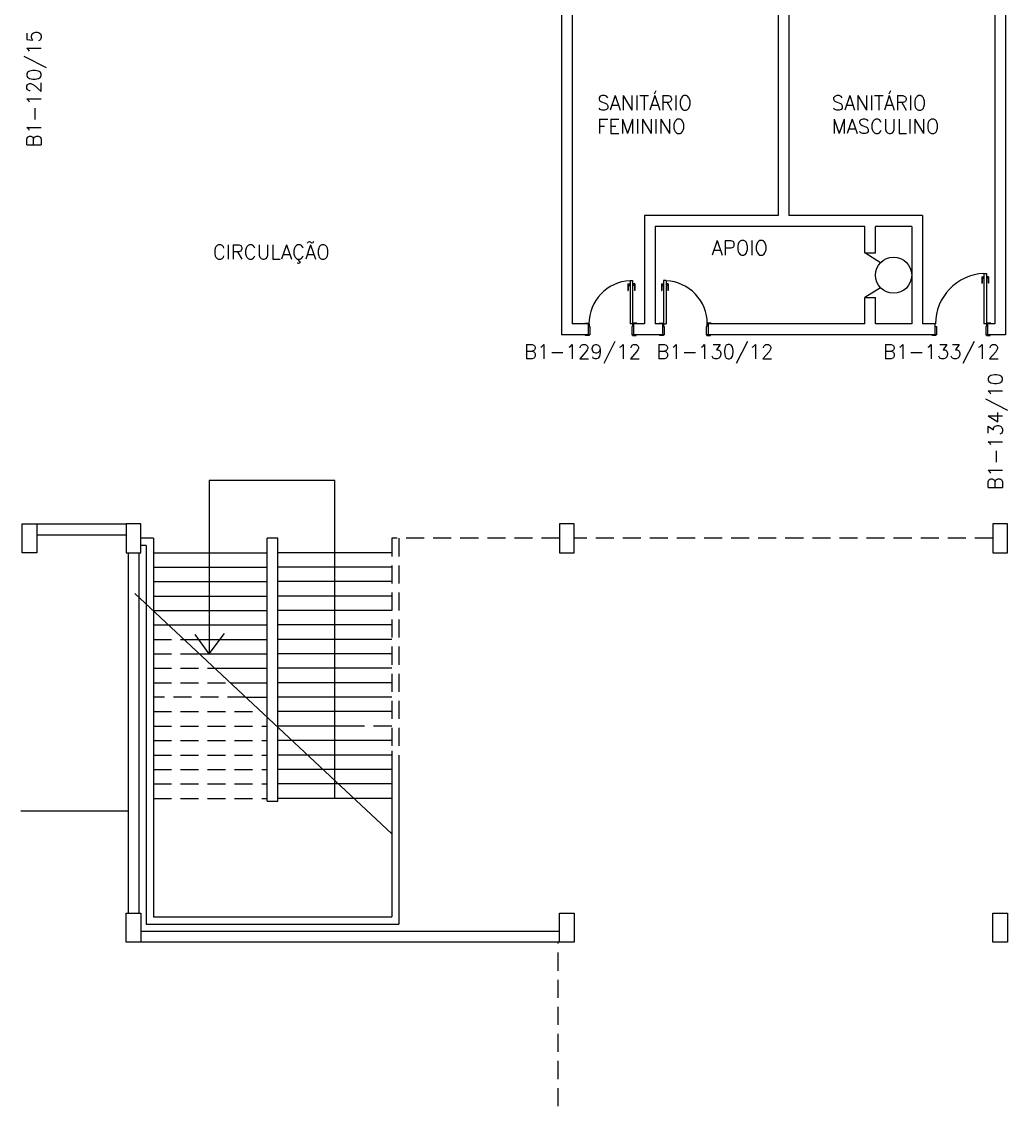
# Model space of a CAD drawing. Header units: millimetres. Extents: x 4436 to 4619, y 1272 to 1428.
# Drawn here: x 4558.57 to 4572.22, y 1331.21 to 1346.16 of the extents above; entities that cross this region are included whole.
import ezdxf

# ---------------------------------------------------------------- set-up
doc = ezdxf.new("R2010")
doc.units = ezdxf.units.MM
doc.linetypes.add('HIDDEN', pattern=[0.375, 0.25, -0.125])
for name, color, linetype in [('ALV', 2, 'Continuous'), ('ENDEREÇO', 2, 'Continuous'), ('ESTR', 3, 'Continuous'), ('MACANETA', 2, 'Continuous'), ('MARCO', 2, 'Continuous'), ('PISO', 1, 'Continuous'), ('PORTA', 2, 'Continuous'), ('PROJ', 1, 'HIDDEN'), ('TEXTO', 2, 'Continuous')]:
    doc.layers.add(name, color=color, linetype=linetype)
doc.styles.add('UNB1-100', font='simplex.shx', dxfattribs={"height": 0.2})

# ---------------------------------------------------------------- blocks, each defined once
blk = doc.blocks.new('DOOR70')
at = {"layer": 'MACANETA', "color": 1}
for p, q in [((-0.015, -0.565), (-0.01, -0.565)), ((-0.015, -0.655), (-0.015, -0.565)), ((-0.01, -0.655), (-0.01, -0.565)), ((0.08, -0.565), (0.075, -0.565)), ((0.075, -0.655), (0.075, -0.565)), ((0.08, -0.655), (0.08, -0.565)), ((-0.015, -0.655), (0.012, -0.655)), ((-0.01, -0.635), (0.012, -0.635)), ((0.012, -0.663), (0.012, -0.628)), ((0.012, -0.628), (0.015, -0.628)), ((0.012, -0.663), (0.015, -0.663)), ((0.053, -0.628), (0.05, -0.628)), ((0.053, -0.663), (0.05, -0.663)), ((0.053, -0.663), (0.053, -0.628)), ((0.075, -0.635), (0.053, -0.635)), ((0.08, -0.655), (0.053, -0.655))]:
    blk.add_line(p, q, dxfattribs=at)
at = {"layer": 'PORTA'}
for p, q in [((0.015, -0.7), (0.015, 0)), ((0.015, 0), (0.05, 0)), ((0.05, -0.7), (0.05, 0)), ((0.05, -0.7), (0.015, -0.7))]:
    blk.add_line(p, q, dxfattribs=at)
at = {"layer": 'PORTA', "color": 1}
blk.add_arc((0.02, 0), 0.7, 272.4563, 0, dxfattribs=at)
blk = doc.blocks.new('DOOR-60')
at = {"layer": 'MACANETA', "color": 1}
for p, q in [((-0.08, -0.555), (-0.08, -0.465)), ((-0.08, -0.465), (-0.075, -0.465)), ((-0.08, -0.555), (-0.053, -0.555)), ((-0.075, -0.555), (-0.075, -0.465)), ((-0.075, -0.535), (-0.053, -0.535)), ((-0.053, -0.528), (-0.05, -0.528)), ((-0.053, -0.563), (-0.053, -0.528)), ((-0.053, -0.563), (-0.05, -0.563)), ((-0.012, -0.528), (-0.015, -0.528)), ((-0.012, -0.563), (-0.015, -0.563)), ((-0.012, -0.563), (-0.012, -0.528)), ((0.01, -0.535), (-0.012, -0.535)), ((0.015, -0.555), (-0.012, -0.555)), ((0.01, -0.555), (0.01, -0.465)), ((0.015, -0.465), (0.01, -0.465)), ((0.015, -0.555), (0.015, -0.465))]:
    blk.add_line(p, q, dxfattribs=at)
at = {"layer": 'PORTA'}
for p, q in [((-0.05, -0.6), (-0.05, 0)), ((-0.015, 0), (-0.05, 0)), ((-0.015, -0.6), (-0.015, 0)), ((-0.05, -0.6), (-0.015, -0.6))]:
    blk.add_line(p, q, dxfattribs=at)
at = {"layer": 'PORTA', "color": 1}
blk.add_arc((-0.02, 0), 0.6, 180, 267.134, dxfattribs=at)
blk = doc.blocks.new('DOOR60')
at = {"layer": 'MACANETA', "color": 1}
for p, q in [((-0.015, -0.465), (-0.01, -0.465)), ((-0.015, -0.555), (-0.015, -0.465)), ((-0.015, -0.555), (0.012, -0.555)), ((-0.01, -0.555), (-0.01, -0.465)), ((-0.01, -0.535), (0.012, -0.535)), ((0.012, -0.563), (0.012, -0.528)), ((0.012, -0.528), (0.015, -0.528)), ((0.012, -0.563), (0.015, -0.563)), ((0.053, -0.528), (0.05, -0.528)), ((0.053, -0.563), (0.05, -0.563)), ((0.053, -0.563), (0.053, -0.528)), ((0.075, -0.535), (0.053, -0.535)), ((0.08, -0.555), (0.053, -0.555)), ((0.08, -0.465), (0.075, -0.465)), ((0.075, -0.555), (0.075, -0.465)), ((0.08, -0.555), (0.08, -0.465))]:
    blk.add_line(p, q, dxfattribs=at)
at = {"layer": 'PORTA'}
for p, q in [((0.015, -0.6), (0.015, 0)), ((0.015, 0), (0.05, 0)), ((0.05, -0.6), (0.05, 0)), ((0.05, -0.6), (0.015, -0.6))]:
    blk.add_line(p, q, dxfattribs=at)
at = {"layer": 'PORTA', "color": 1}
blk.add_arc((0.02, 0), 0.6, 272.866, 0, dxfattribs=at)

msp = doc.modelspace()

# ---------------------------------------------------------------- linework, layer by layer
at = {"layer": 'ALV'}
for p, q in [((4569.04875, 1347.68441), (4569.04875, 1343.47626)), ((4569.19875, 1347.68441), (4569.19875, 1343.47626)), ((4566.04917, 1346.30941), (4566.04917, 1341.82626)), ((4566.19917, 1346.30941), (4566.19917, 1341.97626)), ((4572.04917, 1346.30941), (4572.04917, 1341.97626)), ((4572.19917, 1346.30941), (4572.19917, 1341.82626)), ((4567.19917, 1343.47626), (4567.19917, 1341.97626)), ((4569.04875, 1343.47626), (4567.19917, 1343.47626)), ((4571.04917, 1343.47626), (4569.19875, 1343.47626)), ((4571.04917, 1343.47626), (4571.04917, 1341.97626)), ((4567.34917, 1343.32626), (4567.34917, 1341.97626)), ((4570.24917, 1343.32626), (4567.34917, 1343.32626)), ((4570.24917, 1342.96097), (4570.24917, 1343.32626)), ((4570.89917, 1343.32626), (4570.39917, 1343.32626)), ((4570.39917, 1342.96097), (4570.39917, 1343.32626)), ((4570.89917, 1343.32626), (4570.89917, 1341.97626)), ((4570.24917, 1342.96097), (4570.39917, 1342.96097)), ((4570.24917, 1342.34155), (4570.39917, 1342.34155)), ((4570.24917, 1341.97626), (4570.24917, 1342.34155)), ((4570.39917, 1341.97626), (4570.39917, 1342.34155)), ((4566.41917, 1341.97626), (4566.19917, 1341.97626)), ((4566.41917, 1341.97626), (4566.41917, 1341.82626)), ((4567.19917, 1341.97626), (4567.04917, 1341.97626)), ((4567.04917, 1341.97626), (4567.04917, 1341.82626)), ((4567.44917, 1341.97626), (4567.34917, 1341.97626)), ((4567.44917, 1341.97626), (4567.44917, 1341.82626)), ((4570.24917, 1341.97626), (4568.07917, 1341.97626)), ((4568.07917, 1341.97626), (4568.07917, 1341.82626)), ((4570.89917, 1341.97626), (4570.39917, 1341.97626)), ((4571.21917, 1341.97626), (4571.04917, 1341.97626)), ((4571.21917, 1341.97626), (4571.21917, 1341.82626)), ((4572.04917, 1341.97626), (4571.94917, 1341.97626)), ((4571.94917, 1341.97626), (4571.94917, 1341.82626)), ((4566.41917, 1341.82626), (4566.04917, 1341.82626)), ((4567.44917, 1341.82626), (4567.04917, 1341.82626)), ((4571.21917, 1341.82626), (4568.07917, 1341.82626)), ((4572.19917, 1341.82626), (4571.94917, 1341.82626)), ((4558.78441, 1339.20756), (4560.02392, 1339.20756)), ((4558.78441, 1339.05756), (4560.02392, 1339.05756)), ((4560.04892, 1338.80756), (4560.04892, 1333.81845)), ((4560.19892, 1338.80756), (4560.19892, 1333.81845)), ((4560.29892, 1338.90941), (4560.22392, 1338.90941)), ((4560.04892, 1335.23256), (4558.56441, 1335.23256)), ((4560.22392, 1333.56845), (4566.02417, 1333.56845)), ((4566.02417, 1333.41845), (4560.22392, 1333.41845))]:
    msp.add_line(p, q, dxfattribs=at)
at = {"layer": 'ALV', "color": 2}
for p, q in [((4570.46861, 1342.82418), (4570.24917, 1342.96097)), ((4570.46861, 1342.47835), (4570.24917, 1342.34155))]:
    msp.add_line(p, q, dxfattribs=at)
msp.add_circle((4570.64917, 1342.65126), 0.25, dxfattribs=at)
at = {"layer": 'ESTR'}
for points in [[(4558.78441, 1338.80756), (4558.58441, 1338.80756), (4558.58441, 1339.20756), (4558.78441, 1339.20756)], [(4560.02441, 1338.80756), (4560.22441, 1338.80756), (4560.22441, 1339.20756), (4560.02441, 1339.20756)], [(4566.02441, 1338.80756), (4566.22441, 1338.80756), (4566.22441, 1339.20756), (4566.02441, 1339.20756)], [(4572.02441, 1338.80756), (4572.22441, 1338.80756), (4572.22441, 1339.20756), (4572.02441, 1339.20756)], [(4560.02441, 1333.81845), (4560.22441, 1333.81845), (4560.22441, 1333.41845), (4560.02441, 1333.41845)], [(4566.02441, 1333.81845), (4566.22441, 1333.81845), (4566.22441, 1333.41845), (4566.02441, 1333.41845)], [(4572.02441, 1333.81845), (4572.22441, 1333.81845), (4572.22441, 1333.41845), (4572.02441, 1333.41845)]]:
    msp.add_lwpolyline(points, close=True, dxfattribs=at)
at = {"layer": 'MARCO'}
for p, q in [((4566.37417, 1341.97626), (4566.37417, 1341.98626)), ((4566.37417, 1341.98626), (4566.42417, 1341.98626)), ((4566.41917, 1341.97626), (4566.42417, 1341.97626)), ((4566.42417, 1341.98626), (4566.42417, 1341.97626)), ((4566.42417, 1341.97626), (4566.43417, 1341.97626)), ((4566.43417, 1341.97626), (4566.43417, 1341.94126)), ((4567.04417, 1341.97626), (4567.03417, 1341.97626)), ((4567.03417, 1341.97626), (4567.03417, 1341.94126)), ((4567.09417, 1341.98626), (4567.04417, 1341.98626)), ((4567.04417, 1341.98626), (4567.04417, 1341.97626)), ((4567.04917, 1341.97626), (4567.04417, 1341.97626)), ((4567.09417, 1341.97626), (4567.09417, 1341.98626)), ((4567.40417, 1341.97626), (4567.40417, 1341.98626)), ((4567.40417, 1341.98626), (4567.45417, 1341.98626)), ((4567.44917, 1341.97626), (4567.45417, 1341.97626)), ((4567.45417, 1341.98626), (4567.45417, 1341.97626)), ((4567.45417, 1341.97626), (4567.46417, 1341.97626)), ((4567.46417, 1341.97626), (4567.46417, 1341.94126)), ((4568.07417, 1341.97626), (4568.06417, 1341.97626)), ((4568.06417, 1341.97626), (4568.06417, 1341.94126)), ((4568.12417, 1341.98626), (4568.07417, 1341.98626)), ((4568.07417, 1341.98626), (4568.07417, 1341.97626)), ((4568.07917, 1341.97626), (4568.07417, 1341.97626)), ((4568.12417, 1341.97626), (4568.12417, 1341.98626)), ((4571.17417, 1341.97626), (4571.17417, 1341.98626)), ((4571.21917, 1341.97626), (4571.22417, 1341.97626)), ((4571.94417, 1341.97626), (4571.93417, 1341.97626)), ((4571.93417, 1341.97626), (4571.93417, 1341.94126)), ((4571.99417, 1341.98626), (4571.94417, 1341.98626)), ((4571.94417, 1341.98626), (4571.94417, 1341.97626)), ((4571.94917, 1341.97626), (4571.94417, 1341.97626)), ((4571.99417, 1341.97626), (4571.99417, 1341.98626)), ((4566.38417, 1341.81626), (4566.38417, 1341.82626)), ((4566.43417, 1341.81626), (4566.38417, 1341.81626)), ((4566.41917, 1341.82626), (4566.43417, 1341.82626)), ((4566.43417, 1341.94126), (4566.44417, 1341.94126)), ((4566.44417, 1341.82626), (4566.43417, 1341.82626)), ((4566.43417, 1341.82626), (4566.43417, 1341.81626)), ((4566.44417, 1341.94126), (4566.44417, 1341.82626)), ((4567.03417, 1341.94126), (4567.02417, 1341.94126)), ((4567.02417, 1341.94126), (4567.02417, 1341.82626)), ((4567.02417, 1341.82626), (4567.03417, 1341.82626)), ((4567.03417, 1341.82626), (4567.03417, 1341.81626)), ((4567.04917, 1341.82626), (4567.03417, 1341.82626)), ((4567.03417, 1341.81626), (4567.08417, 1341.81626)), ((4567.08417, 1341.81626), (4567.08417, 1341.82626)), ((4567.41417, 1341.81626), (4567.41417, 1341.82626)), ((4567.46417, 1341.81626), (4567.41417, 1341.81626)), ((4567.44917, 1341.82626), (4567.46417, 1341.82626)), ((4567.46417, 1341.94126), (4567.47417, 1341.94126)), ((4567.47417, 1341.82626), (4567.46417, 1341.82626)), ((4567.46417, 1341.82626), (4567.46417, 1341.81626)), ((4567.47417, 1341.94126), (4567.47417, 1341.82626)), ((4568.06417, 1341.94126), (4568.05417, 1341.94126)), ((4568.05417, 1341.94126), (4568.05417, 1341.82626)), ((4568.05417, 1341.82626), (4568.06417, 1341.82626)), ((4568.06417, 1341.82626), (4568.06417, 1341.81626)), ((4568.07917, 1341.82626), (4568.06417, 1341.82626)), ((4568.06417, 1341.81626), (4568.11417, 1341.81626)), ((4568.11417, 1341.81626), (4568.11417, 1341.82626)), ((4571.18417, 1341.81626), (4571.18417, 1341.82626)), ((4571.23417, 1341.81626), (4571.18417, 1341.81626)), ((4571.21917, 1341.82626), (4571.23417, 1341.82626)), ((4571.23417, 1341.94126), (4571.24417, 1341.94126)), ((4571.24417, 1341.82626), (4571.23417, 1341.82626)), ((4571.23417, 1341.82626), (4571.23417, 1341.81626)), ((4571.24417, 1341.94126), (4571.24417, 1341.82626)), ((4571.93417, 1341.94126), (4571.92417, 1341.94126)), ((4571.92417, 1341.94126), (4571.92417, 1341.82626)), ((4571.92417, 1341.82626), (4571.93417, 1341.82626)), ((4571.93417, 1341.82626), (4571.93417, 1341.81626)), ((4571.94917, 1341.82626), (4571.93417, 1341.82626)), ((4571.93417, 1341.81626), (4571.98417, 1341.81626)), ((4571.98417, 1341.81626), (4571.98417, 1341.82626))]:
    msp.add_line(p, q, dxfattribs=at)
at = {"layer": 'PISO', "color": 1}
for p, q in [((4562.91142, 1339.80941), (4561.17367, 1339.80941)), ((4561.17367, 1339.80941), (4561.17367, 1337.40941)), ((4562.91142, 1338.80941), (4562.91142, 1339.80941)), ((4560.39892, 1339.00941), (4560.22392, 1339.00941)), ((4560.39892, 1339.00941), (4560.39892, 1333.76845)), ((4561.97392, 1335.36845), (4561.97392, 1339.00941)), ((4562.12392, 1339.00941), (4561.97392, 1339.00941)), ((4562.12392, 1337.50713), (4562.12392, 1339.00941)), ((4560.29892, 1338.90941), (4560.29892, 1333.66845)), ((4560.39892, 1338.80941), (4561.97392, 1338.80941)), ((4563.69892, 1338.80941), (4562.12392, 1338.80941)), ((4562.91142, 1335.40941), (4562.91142, 1338.80941)), ((4560.39892, 1338.60941), (4561.97392, 1338.60941)), ((4563.69892, 1338.60941), (4562.12392, 1338.60941)), ((4560.39892, 1338.40941), (4561.97392, 1338.40941)), ((4563.69892, 1338.40941), (4562.12392, 1338.40941)), ((4560.1419, 1338.24443), (4563.69892, 1334.91769)), ((4560.39892, 1338.20941), (4561.97392, 1338.20941)), ((4563.69892, 1338.20941), (4562.12392, 1338.20941)), ((4560.39892, 1338.00941), (4561.97392, 1338.00941)), ((4563.69892, 1338.00941), (4562.12392, 1338.00941)), ((4560.60704, 1337.80941), (4561.97392, 1337.80941)), ((4563.69892, 1337.80941), (4562.12392, 1337.80941)), ((4560.82088, 1337.60941), (4561.97392, 1337.60941)), ((4561.17367, 1337.40941), (4560.97662, 1337.67912)), ((4561.17367, 1337.40941), (4561.38545, 1337.68955)), ((4563.69892, 1337.60941), (4562.12392, 1337.60941)), ((4562.12392, 1335.36845), (4562.12392, 1337.50713)), ((4561.03472, 1337.40941), (4561.97392, 1337.40941)), ((4563.69892, 1337.40941), (4562.12392, 1337.40941)), ((4561.24857, 1337.20941), (4561.97392, 1337.20941)), ((4563.69892, 1337.20941), (4562.12392, 1337.20941)), ((4561.46241, 1337.00941), (4561.97392, 1337.00941)), ((4563.69892, 1337.00941), (4562.12392, 1337.00941)), ((4561.67626, 1336.80941), (4561.97392, 1336.80941)), ((4563.69892, 1336.80941), (4562.12392, 1336.80941)), ((4563.69892, 1336.60941), (4562.12392, 1336.60941)), ((4563.32439, 1336.40941), (4562.12392, 1336.40941)), ((4563.54311, 1336.20941), (4562.12392, 1336.20941)), ((4563.69892, 1336.00941), (4562.12392, 1336.00941)), ((4563.69892, 1336.06694), (4563.69892, 1333.76845)), ((4563.79892, 1335.9755), (4563.79892, 1333.66845)), ((4563.69892, 1335.80941), (4562.12392, 1335.80941)), ((4563.69892, 1335.60941), (4562.12392, 1335.60941)), ((4561.97392, 1335.36845), (4562.12392, 1335.36845)), ((4563.69892, 1335.40941), (4562.12392, 1335.40941)), ((4560.39892, 1333.76845), (4563.69892, 1333.76845)), ((4560.29892, 1333.66845), (4563.79892, 1333.66845))]:
    msp.add_line(p, q, dxfattribs=at)
at = {"layer": 'PROJ'}
for p, q in [((4563.69892, 1339.00941), (4563.69892, 1336.06694)), ((4566.02417, 1339.00941), (4563.69892, 1339.00941)), ((4563.79892, 1339.00941), (4563.79892, 1335.9755)), ((4572.02441, 1339.00941), (4566.22417, 1339.00941)), ((4560.39892, 1337.80941), (4560.60704, 1337.80941)), ((4560.39892, 1337.60941), (4560.82088, 1337.60941)), ((4560.39892, 1337.40941), (4561.03472, 1337.40941)), ((4560.39892, 1337.20941), (4561.24857, 1337.20941)), ((4560.39892, 1337.00941), (4561.46241, 1337.00941)), ((4561.67626, 1336.80941), (4560.39892, 1336.80941)), ((4560.39892, 1336.60941), (4561.8901, 1336.60941)), ((4560.39892, 1336.40941), (4561.97392, 1336.40941)), ((4563.69892, 1336.40941), (4563.32439, 1336.40941)), ((4560.39892, 1336.20941), (4561.97392, 1336.20941)), ((4563.69892, 1336.20941), (4563.54311, 1336.20941)), ((4560.39892, 1336.00941), (4561.97392, 1336.00941)), ((4560.39892, 1335.80941), (4561.97392, 1335.80941)), ((4560.39892, 1335.60941), (4561.97392, 1335.60941)), ((4560.39892, 1335.40941), (4561.97392, 1335.40941)), ((4566.00441, 1310.89845), (4566.00441, 1333.41845))]:
    msp.add_line(p, q, dxfattribs=at)

# ---------------------------------------------------------------- block references
at = {"layer": 'PORTA'}
for name, p, rotation in [('DOOR60', (4567.04917, 1341.97626), 180.0000000051447), ('DOOR-60', (4567.44917, 1341.97626), 180.0000000102892), ('DOOR70', (4571.94917, 1341.97626), 180.0000000051451)]:
    msp.add_blockref(name, p, dxfattribs=dict(at, rotation=rotation))

# ---------------------------------------------------------------- texts
at = {"layer": 'ENDEREÇO', "style": 'UNB1-100'}
for s, p in [('B1-120/15', (4558.84583, 1344.42322)), ('B1-134/10', (4572.15813, 1339.678))]:
    msp.add_text(s, height=0.2, rotation=90, dxfattribs=at).set_placement(p)
for s, p in [('B1-129/12', (4565.53115, 1341.49453)), ('B1-130/12', (4567.36367, 1341.49453)), ('B1-133/12', (4570.50254, 1341.49453))]:
    msp.add_text(s, height=0.2, dxfattribs=at).set_placement(p)
at = {"layer": 'TEXTO', "style": 'UNB1-100'}
for s, p in [('SANITÁRIO', (4566.54411, 1344.9375)), ('SANITÁRIO', (4569.79209, 1344.93721)), ('FEMININO', (4566.54411, 1344.61218)), ('MASCULINO', (4569.79209, 1344.61188)), ('CIRCULAÇÃO', (4561.22242, 1342.87158)), ('APOIO', (4568.13007, 1342.93089))]:
    msp.add_text(s, height=0.2, dxfattribs=at).set_placement(p)

doc.saveas('drawing.dxf')
